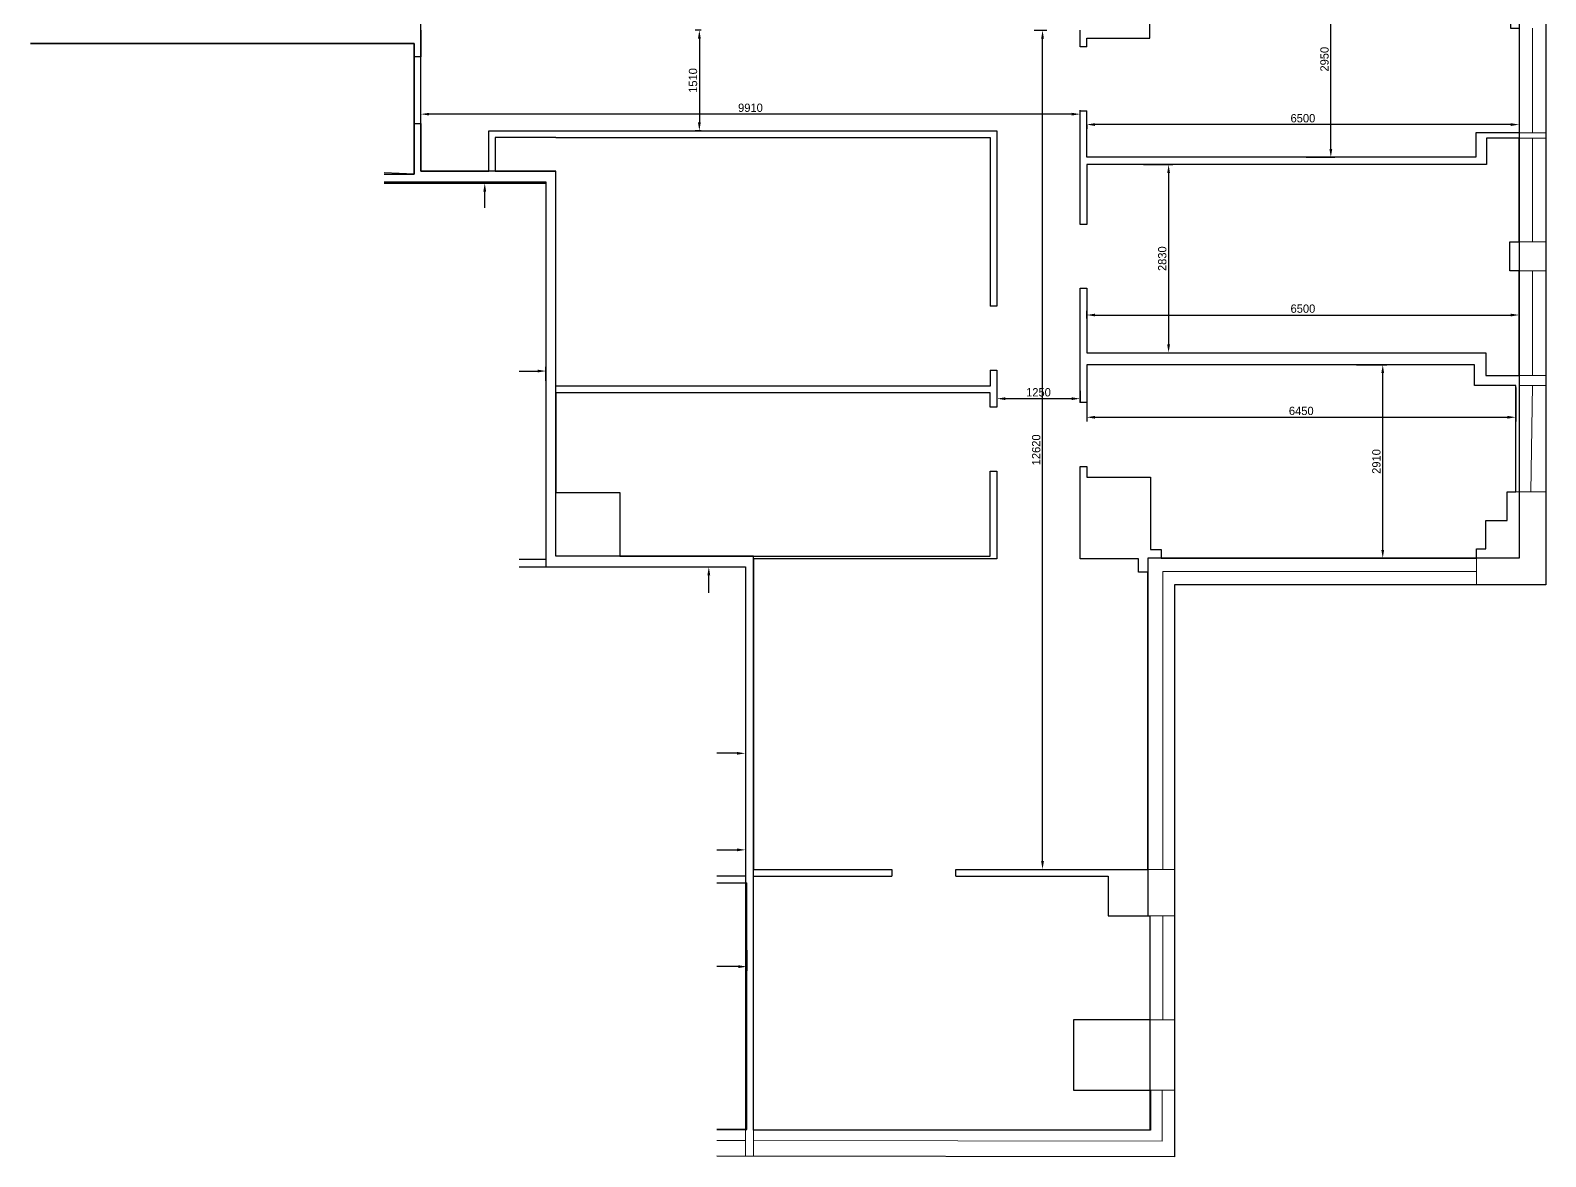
# Model space of a CAD drawing. Header units: millimetres. Extents: x 1226973 to 1255433, y -218643 to -189722.
# Drawn here: x 1232653 to 1255433, y -218643 to -201702 of the extents above; entities that cross this region are included whole.
import ezdxf

# ---------------------------------------------------------------- set-up
doc = ezdxf.new("R2010")
doc.units = ezdxf.units.MM
doc.layers.add('OFFICE_BOUNDARY', color=3, linetype='Continuous')

msp = doc.modelspace()

# ---------------------------------------------------------------- linework, layer by layer
for p, q in [((1255433, -200262), (1255433, -210042)), ((1238523, -201702), (1238523, -202102)), ((1238423, -201902), (1232653, -201902)), ((1238423, -203868), (1238423, -201902)), ((1238523, -202102), (1238423, -202102)), ((1238423, -202102), (1238423, -203102)), ((1238423, -203102), (1238523, -203102)), ((1238523, -203102), (1238523, -203822)), ((1239543, -203822), (1239543, -203212)), ((1239543, -203212), (1247183, -203212)), ((1247183, -203212), (1247183, -205852)), ((1237973, -203865), (1238423, -203868)), ((1238523, -203822), (1239543, -203822)), ((1237973, -203982), (1240403, -203982)), ((1240403, -203982), (1240403, -209662)), ((1247183, -205852), (1247083, -205852)), ((1240403, -209662), (1240003, -209662)), ((1240003, -209772), (1243403, -209772)), ((1243403, -209772), (1243403, -214422)), ((1255433, -210042), (1249853, -210042)), ((1249853, -210042), (1249853, -218643)), ((1243403, -214422), (1242973, -214422)), ((1242973, -214522), (1243423, -214522)), ((1243423, -218232), (1243423, -214522)), ((1242973, -218232), (1243423, -218232)), ((1249853, -218643), (1242973, -218635))]:
    msp.add_line(p, q)
at = {"color": 1, "lineweight": 30}
for p, q in [((1255033, -200662), (1255033, -209642)), ((1238523, -203822), (1238523, -201602)), ((1232653, -201902), (1238423, -201902)), ((1238423, -201902), (1238423, -203868)), ((1238423, -203868), (1237973, -203845)), ((1240553, -203822), (1238523, -203822)), ((1240553, -209612), (1240553, -203822)), ((1237973, -204002), (1240403, -204002)), ((1240403, -204002), (1240403, -209772)), ((1240403, -209772), (1243403, -209772)), ((1243523, -209612), (1240553, -209612)), ((1243403, -209772), (1243403, -218232)), ((1243523, -218242), (1243523, -209612)), ((1255033, -209642), (1249453, -209642)), ((1249453, -209642), (1249453, -215022)), ((1249453, -215022), (1249483, -215022)), ((1249483, -215022), (1249483, -218242)), ((1243403, -218232), (1242973, -218232)), ((1249483, -218242), (1243523, -218242))]:
    msp.add_line(p, q, dxfattribs=at)
at = {"color": 0, "lineweight": -2, "transparency": 16777216}
for p, q in [((1252203, -203487), (1252203, -200787)), ((1242737, -201702), (1242647, -201702)), ((1242710, -201827), (1242710, -203087)), ((1247744, -201702), (1247932, -201702)), ((1247869, -214197), (1247869, -201827)), ((1238523, -203059), (1238523, -202901)), ((1248308, -202963), (1238648, -202963)), ((1248433, -203059), (1248433, -202901)), ((1248533, -203129), (1248533, -203183)), ((1254908, -203120), (1248658, -203120)), ((1255033, -203129), (1255033, -203183)), ((1242737, -203212), (1242647, -203212)), ((1251830, -203612), (1252265, -203612)), ((1249386, -203722), (1249827, -203722)), ((1249764, -203847), (1249764, -206427)), ((1239661, -204002), (1239421, -204002)), ((1248533, -206036), (1248533, -205922)), ((1255033, -206036), (1255033, -205922)), ((1248658, -205984), (1254908, -205984)), ((1249386, -206552), (1249827, -206552)), ((1240403, -206975), (1240403, -206765)), ((1252586, -206732), (1253045, -206732)), ((1248533, -207048), (1248533, -207585)), ((1252983, -209517), (1252983, -206857)), ((1247183, -207123), (1247183, -207305)), ((1247308, -207242), (1248308, -207242)), ((1248433, -207123), (1248433, -207305)), ((1254983, -207073), (1254983, -207585)), ((1248658, -207522), (1254858, -207522)), ((1242734, -209772), (1242914, -209772)), ((1252586, -209642), (1253045, -209642)), ((1243403, -212373), (1243403, -212639)), ((1243403, -213598), (1243403, -214091)), ((1247744, -214322), (1247932, -214322)), ((1243423, -215534), (1243423, -215846))]:
    msp.add_line(p, q, dxfattribs=at)
at = {"color": 0, "lineweight": -2}
for p, q in [((1239484, -204372), (1239484, -204127)), ((1240003, -206827), (1240278, -206827)), ((1242852, -210162), (1242852, -209897)), ((1243278, -212576), (1242973, -212576)), ((1242973, -214028), (1243278, -214028)), ((1243298, -215784), (1242973, -215784))]:
    msp.add_line(p, q, dxfattribs=at)
at = {"color": 5, "lineweight": 5}
for p, q in [((1254393, -209842), (1249679, -209842)), ((1249679, -209842), (1249679, -214322)), ((1243402, -218401), (1242973, -218401))]:
    msp.add_line(p, q, dxfattribs=at)
for points in [[(1248533, -201952), (1248533, -201822), (1249483, -201822), (1249483, -200802), (1249683, -200802), (1249683, -200662), (1254453, -200662), (1254453, -201252), (1254903, -201252), (1254903, -201672), (1255033, -201672), (1255033, -203242), (1254383, -203242), (1254383, -203612), (1248533, -203612), (1248533, -202912)], [(1248533, -201952), (1248433, -201952), (1248433, -201702)], [(1248533, -204622), (1248433, -204622), (1248433, -202912), (1248533, -202912)], [(1240553, -203312), (1239643, -203312), (1239643, -203822)], [(1240553, -203312), (1247083, -203312), (1247083, -205852)], [(1248533, -205582), (1248533, -206552), (1254533, -206552), (1254533, -206892), (1255033, -206892), (1255033, -205322), (1254893, -205322), (1254893, -204882), (1255033, -204882), (1255033, -203322), (1254543, -203322), (1254543, -203722), (1248533, -203722), (1248533, -204622)], [(1239643, -203822), (1240553, -203822)], [(1247083, -206812), (1247083, -207052), (1240553, -207052), (1240553, -203822)], [(1248533, -207302), (1248433, -207302), (1248433, -205582), (1248533, -205582)], [(1247083, -206812), (1247183, -206812), (1247183, -207372), (1247083, -207372)], [(1248533, -208262), (1248533, -208422), (1249493, -208422), (1249493, -209512), (1249653, -209512), (1249653, -209642), (1254393, -209642), (1254393, -209502), (1254533, -209502), (1254533, -209072), (1254853, -209072), (1254853, -208642), (1254983, -208642), (1254983, -207042), (1254363, -207042), (1254363, -206732), (1248533, -206732), (1248533, -207302)], [(1247083, -207372), (1247083, -207152), (1240553, -207152), (1240553, -208652), (1241513, -208652), (1241513, -209612), (1247083, -209612), (1247083, -208332)], [(1246563, -214422), (1246563, -214322), (1249453, -214322), (1249453, -209852), (1249313, -209852), (1249313, -209652), (1248433, -209652), (1248433, -208262), (1248533, -208262)], [(1247083, -208332), (1247183, -208332), (1247183, -209652)], [(1247183, -209652), (1243523, -209652), (1243523, -214322), (1245603, -214322), (1245603, -214422)], [(1246563, -214422), (1248853, -214422), (1248853, -215022), (1249483, -215022), (1249483, -216582), (1248333, -216582), (1248333, -217642), (1249493, -217642), (1249493, -218242), (1243523, -218242), (1243523, -214422), (1245603, -214422)]]:
    msp.add_lwpolyline(points)
for points in [[(1255233, -201672), (1255233, -203242)], [(1255233, -203322), (1255233, -204882)], [(1255233, -205322), (1255233, -206892)], [(1255233, -207042), (1255208, -208642)], [(1249679, -215022), (1249679, -216582)], [(1249668, -217642), (1249668, -218408), (1243522, -218401)]]:
    msp.add_lwpolyline(points, dxfattribs=at)
at = {"lineweight": 5}
for points in [[(1255033, -203242), (1255433, -203242)], [(1255033, -203322), (1255433, -203322)], [(1255033, -204882), (1255433, -204882)], [(1255033, -205322), (1255433, -205322)], [(1255033, -206892), (1255433, -206892)], [(1255033, -207042), (1255433, -207042)], [(1254983, -208642), (1255433, -208642)], [(1254393, -209642), (1254393, -210042)], [(1249453, -214322), (1249853, -214322)], [(1249483, -215022), (1249853, -215022)], [(1249483, -216582), (1249853, -216582)], [(1249483, -217642), (1249853, -217642)], [(1243403, -218232), (1243402, -218635)], [(1243523, -218242), (1243522, -218635)]]:
    msp.add_lwpolyline(points, dxfattribs=at)
at = {"color": 0, "transparency": 16777216}
for points in [[(1242689, -201827), (1242731, -201827), (1242710, -201702)], [(1247848, -201827), (1247890, -201827), (1247869, -201702)], [(1238648, -202943), (1238648, -202984), (1238523, -202963)], [(1248308, -202943), (1248308, -202984), (1248433, -202963)], [(1242689, -203087), (1242731, -203087), (1242710, -203212)], [(1248658, -203099), (1248658, -203141), (1248533, -203120)], [(1254908, -203099), (1254908, -203141), (1255033, -203120)], [(1252182, -203487), (1252224, -203487), (1252203, -203612)], [(1249743, -203847), (1249785, -203847), (1249764, -203722)], [(1239463, -204127), (1239505, -204127), (1239484, -204002)], [(1248658, -205964), (1248658, -206005), (1248533, -205984)], [(1254908, -205964), (1254908, -206005), (1255033, -205984)], [(1249743, -206427), (1249785, -206427), (1249764, -206552)], [(1240278, -206806), (1240278, -206848), (1240403, -206827)], [(1252962, -206857), (1253004, -206857), (1252983, -206732)], [(1247308, -207222), (1247308, -207263), (1247183, -207242)], [(1248308, -207222), (1248308, -207263), (1248433, -207242)], [(1248658, -207501), (1248658, -207543), (1248533, -207522)], [(1254858, -207501), (1254858, -207543), (1254983, -207522)], [(1252962, -209517), (1253004, -209517), (1252983, -209642)], [(1242831, -209897), (1242873, -209897), (1242852, -209772)], [(1243278, -212556), (1243278, -212597), (1243403, -212576)], [(1243278, -214007), (1243278, -214049), (1243403, -214028)], [(1247848, -214197), (1247890, -214197), (1247869, -214322)], [(1243298, -215763), (1243298, -215805), (1243423, -215784)]]:
    msp.add_solid(points, dxfattribs=at)
at = {"layer": 'OFFICE_BOUNDARY'}
msp.add_lwpolyline([(1237013, -190122), (1240893, -190122), (1240893, -192152), (1249633, -192152), (1249633, -200662), (1255033, -200662), (1255033, -209642), (1249453, -209642), (1249453, -215022), (1249483, -215022), (1249483, -218242), (1243523, -218242), (1243523, -209612), (1240553, -209612), (1240553, -203822), (1238523, -203822), (1238523, -201602), (1233203, -201602), (1233203, -197142), (1236973, -197142), (1236973, -190122), (1237013, -190122)], close=True, dxfattribs=at)

# ---------------------------------------------------------------- texts
at = {"color": 0, "transparency": 16777216, "char_height": 125, "attachment_point": 5, "rotation": 90}
for s, insert in [('2950', (1252108, -202137)), ('1510', (1242615, -202457)), ('2830', (1249669, -205137)), ('12620', (1247774, -208012)), ('2910', (1252888, -208187))]:
    msp.add_mtext(s, dxfattribs=dict(at, insert=insert))
at = {"color": 0, "transparency": 16777216, "char_height": 125, "attachment_point": 5}
for s, insert in [('9910', (1243478, -202868)), ('6500', (1251783, -203025)), ('6500', (1251783, -205889)), ('1250', (1247808, -207147)), ('6450', (1251758, -207427))]:
    msp.add_mtext(s, dxfattribs=dict(at, insert=insert))

doc.saveas('drawing.dxf')
